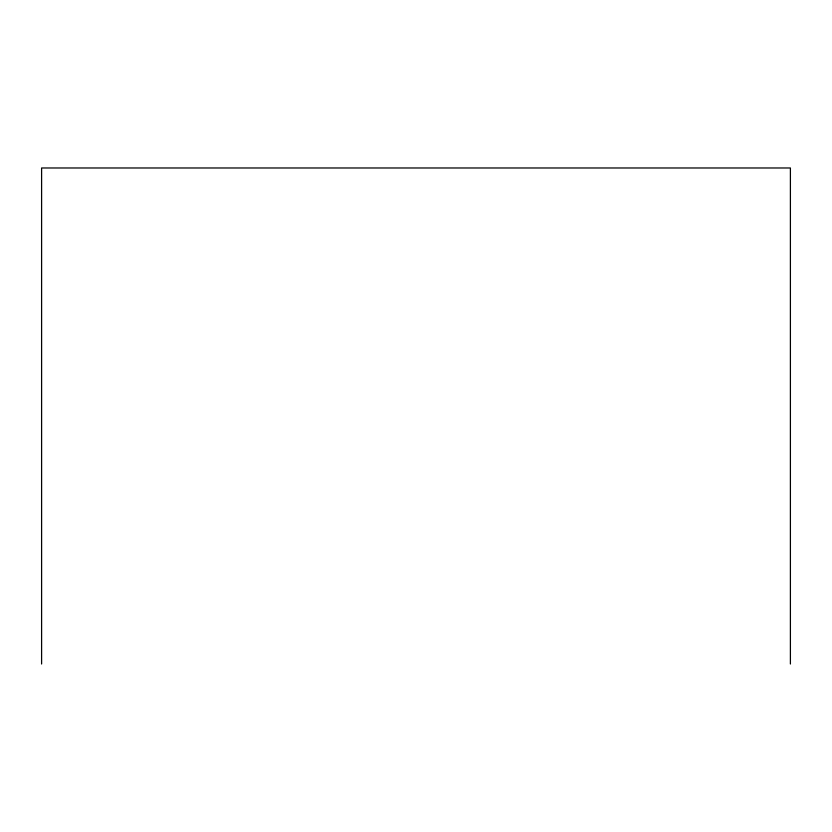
<?xml version="1.0" encoding="UTF-8"?>
<svg xmlns="http://www.w3.org/2000/svg" width="832" height="832" viewBox="0 0 832 832"><rect width="100%" height="100%" fill="white"/><g stroke="black" fill="none" stroke-linecap="round" stroke-linejoin="round"><path stroke-width="1.25" d="M790.4 664.019L790.4 167.981L41.6 167.981L41.6 664.019"/></g></svg>
